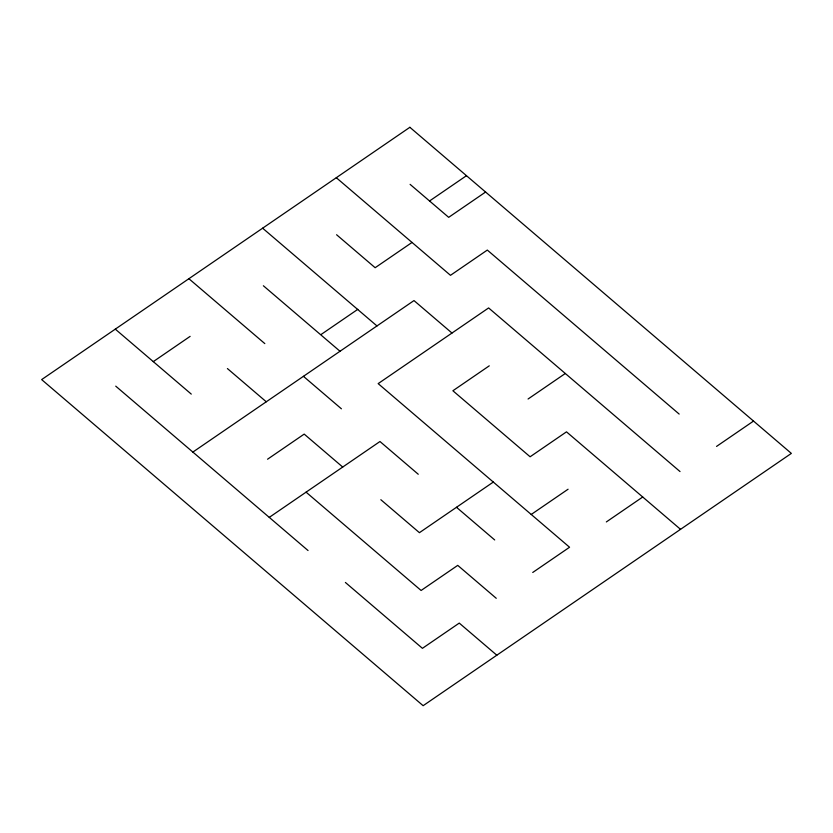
<?xml version="1.0" encoding="UTF-8"?>
<svg xmlns="http://www.w3.org/2000/svg" width="833" height="833" viewBox="0 0 833 833"><rect width="100%" height="100%" fill="white"/><g stroke="black" fill="none" stroke-linecap="round" stroke-linejoin="round"><path stroke-width="1.25" d="M153.282 361.626L190.122 336.376M429.547 200.982L466.47 175.69M412.033 242.445L375.152 267.716L336.584 234.739M485.597 192.038L448.685 217.34L410.107 184.364M321.184 334.429L357.805 309.335M192.871 452.08L413.991 300.578L451.975 333.044M267.549 459.222L304.191 434.108L342.717 467.053M489.273 365.833L452.892 390.76L530.111 456.776L566.492 431.848L680.53 529.33M269.257 517.387L379.973 441.521L418.26 474.258M528.07 399.007L565.305 373.486M493.313 482.057L419.426 532.683L380.837 499.706M531.235 514.461L568.075 489.221M532.735 572.469L569.564 547.239L378.161 383.617L488.617 307.939L680.02 471.551M606.341 521.937L642.722 497.009M716.547 446.415L753.532 421.071M679.166 414.074L487.315 250.077L450.486 275.317L336.303 177.71M262.624 228.19L376.974 325.942M263.374 285.761L340.01 351.266M303.431 376.329L341.415 408.805M456.494 507.287L494.698 539.951M188.893 278.711L264.811 343.602M227.409 368.561L266.279 401.787M496.26 598.302L457.744 565.368L421.102 590.472L306.075 492.157M115.287 329.139L191.278 394.103M496.822 655.207L459.254 623.094L422.435 648.324L345.393 582.465M115.735 386.148L308.043 550.53M409.867 127.303L41.65 379.598L423.133 705.697L791.35 453.402L409.867 127.303"/></g></svg>
